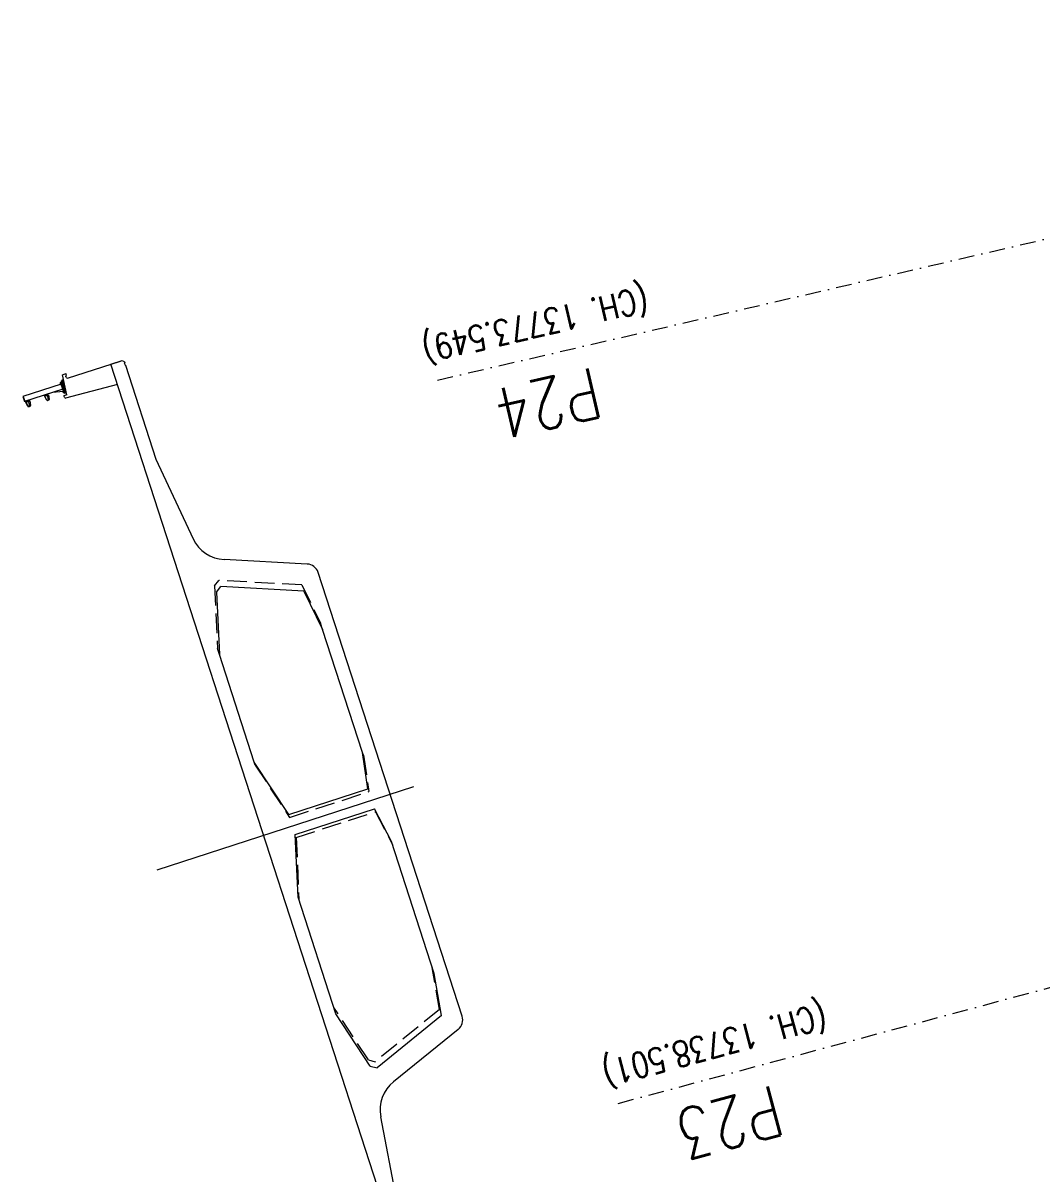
# Model space of a CAD drawing. Header units: millimetres. Extents: x 27228149 to 29012050, y 40856015 to 42918728.
# Drawn here: x 27300039 to 27350598, y 42481268 to 42538380 of the extents above; entities that cross this region are included whole.
import ezdxf
from ezdxf.enums import TextEntityAlignment as Align

# ---------------------------------------------------------------- set-up
doc = ezdxf.new("R2010")
doc.units = ezdxf.units.MM
doc.header["$LTSCALE"] = 0.05
doc.linetypes.add('DGN Style 3', pattern=[27349.722329, 19535.51595, -7814.20638])
doc.linetypes.add('DGN Style 4', pattern=[31276.361035, 15628.41276, -7814.20638, 19.535516, -7814.20638])
for name, color, linetype, lineweight in [('S-_ANOTCHNG_T-', 7, 'Continuous', 13), ('S-_ANOTMTLE_A-', 4, 'Continuous', 40), ('S-_DET----_E-', 1, 'Continuous', 0), ('S-_GRIDLINE_E- Adjusted', 6, 'DGN Style 4', 0)]:
    doc.layers.add(name, color=color, linetype=linetype, lineweight=lineweight)
doc.styles.add('500T5', font='romans.shx', dxfattribs={"width": 0.8, "height": 2.5})

msp = doc.modelspace()

# ---------------------------------------------------------------- linework, layer by layer
at = {"layer": 'S-_DET----_E-'}
for p, q in [((27302245, 42520738.5), (27304878.4, 42521592.7)), ((27304402.9, 42521438.4), (27304959.4, 42521618.9)), ((27319490.5, 42474924.2), (27304402.9, 42521438.4)), ((27304959.4, 42521618.9), (27305072.7, 42521561.1)), ((27305072, 42521466.2), (27305091.2, 42521504)), ((27305072, 42521466.2), (27305090.5, 42521409.1)), ((27305072.7, 42521561.1), (27305091.2, 42521504)), ((27305090.5, 42521409.1), (27305128.3, 42521389.9)), ((27305128.3, 42521389.9), (27306643.4, 42516718.7)), ((27301977.3, 42520651.6), (27302051, 42520675.5)), ((27302216.2, 42519915.2), (27301977.3, 42520651.6)), ((27301999.7, 42520911.2), (27302171, 42520966.8)), ((27302216.2, 42519915.2), (27301999.7, 42520911.2)), ((27302169.8, 42520824.5), (27302198.7, 42520881.2)), ((27302188.3, 42520767.4), (27302169.8, 42520824.5)), ((27302198.7, 42520881.2), (27302171, 42520966.8)), ((27302188.3, 42520767.4), (27302245, 42520738.5)), ((27301939.5, 42520439.7), (27300038.6, 42519823.4)), ((27302019.9, 42520191.9), (27300118.9, 42519575.5)), ((27302056, 42520080.3), (27301511.2, 42520026.9)), ((27301885.7, 42520487.2), (27301909.8, 42520495)), ((27301886, 42520477.9), (27301902.5, 42520426.9)), ((27301891.2, 42520470.2), (27301915.3, 42520478)), ((27301902.2, 42520436.2), (27301926.3, 42520444)), ((27301907.4, 42520538.8), (27301963.6, 42520557.1)), ((27302084.2, 42519993.6), (27301907.4, 42520538.8)), ((27301907.8, 42520419.2), (27301931.8, 42520427)), ((27301914.5, 42520498.7), (27301909.1, 42520496.9)), ((27301909.1, 42520496.9), (27301909.8, 42520495)), ((27301909.8, 42520495), (27301931.8, 42520427)), ((27301919.4, 42520501.7), (27301914.1, 42520499.9)), ((27301938.2, 42520425.6), (27301914.1, 42520499.9)), ((27301932.4, 42520425.1), (27301931.8, 42520427)), ((27301937.8, 42520426.8), (27301932.4, 42520425.1)), ((27301943.6, 42520427.3), (27301938.2, 42520425.6)), ((27301987.6, 42520619.8), (27301947.5, 42520606.8)), ((27302148.4, 42519987.2), (27301947.5, 42520606.8)), ((27302188.6, 42520000.2), (27301987.6, 42520619.8)), ((27302014.3, 42520090.7), (27302038.4, 42520098.5)), ((27302014.6, 42520081.4), (27302031.2, 42520030.4)), ((27302019.8, 42520073.7), (27302043.9, 42520081.5)), ((27302043.1, 42520102.2), (27302037.8, 42520100.4)), ((27302037.8, 42520100.4), (27302038.4, 42520098.5)), ((27302038.4, 42520098.5), (27302060.4, 42520030.5)), ((27302048.1, 42520105.1), (27302042.7, 42520103.4)), ((27302066.8, 42520029), (27302042.7, 42520103.4)), ((27304729.3, 42520432.2), (27302146.3, 42519741.5)), ((27300038.6, 42519823.4), (27300118.9, 42519575.5)), ((27300049.3, 42519826.8), (27300129.6, 42519579)), ((27300176.5, 42519553.1), (27300166, 42519585.4)), ((27300169.8, 42519592.1), (27300182.5, 42519596.2)), ((27300282.6, 42519341.9), (27300176.5, 42519553.1)), ((27300177.8, 42519582.3), (27300186.1, 42519585)), ((27300183.8, 42519563.7), (27300177.8, 42519582.3)), ((27300183.8, 42519563.7), (27300231.2, 42519579.1)), ((27300187.1, 42519586.7), (27300184.3, 42519595.4)), ((27300290.8, 42519345.8), (27300188, 42519550.6)), ((27300191.4, 42519558), (27300251.5, 42519577.4)), ((27300215.2, 42519595.8), (27300212.4, 42519604.5)), ((27300226, 42519610.3), (27300213.3, 42519606.1)), ((27300225.2, 42519597.7), (27300216.9, 42519595)), ((27300231.2, 42519579.1), (27300225.2, 42519597.7)), ((27300241, 42519582.3), (27300233, 42519607)), ((27300241, 42519582.3), (27300274.8, 42519593.2)), ((27300251.5, 42519577.4), (27300260, 42519572.5)), ((27300261.2, 42519572.4), (27300300.1, 42519585)), ((27300276.1, 42519592.5), (27300274.8, 42519593.2)), ((27300276.1, 42519592.5), (27300276.9, 42519593.9)), ((27300276.9, 42519593.9), (27300310.6, 42519604.8)), ((27300301, 42519585.7), (27300305, 42519594.8)), ((27300310.6, 42519604.8), (27300302.6, 42519629.6)), ((27300302.6, 42519629.6), (27300359.6, 42519338.6)), ((27300305, 42519594.8), (27300365, 42519614.2)), ((27300372.2, 42519610.3), (27300408.9, 42519384)), ((27301113.6, 42519857), (27301103.1, 42519889.2)), ((27301106.9, 42519895.9), (27301119.6, 42519900)), ((27301219.7, 42519645.7), (27301113.6, 42519857)), ((27301114.9, 42519886.2), (27301123.2, 42519888.8)), ((27301120.9, 42519867.6), (27301114.9, 42519886.2)), ((27301120.9, 42519867.6), (27301168.3, 42519882.9)), ((27301124.1, 42519890.5), (27301121.3, 42519899.2)), ((27301227.9, 42519649.6), (27301125, 42519854.4)), ((27301128.5, 42519861.8), (27301188.5, 42519881.2)), ((27301152.3, 42519899.6), (27301149.5, 42519908.3)), ((27301163.1, 42519914.1), (27301150.4, 42519910)), ((27301162.3, 42519901.5), (27301154, 42519898.8)), ((27301168.3, 42519882.9), (27301162.3, 42519901.5)), ((27301178.1, 42519886.1), (27301170.1, 42519910.9)), ((27301178.1, 42519886.1), (27301211.8, 42519897)), ((27301188.5, 42519881.2), (27301197.1, 42519876.3)), ((27301198.3, 42519876.2), (27301237.2, 42519888.8)), ((27301213.2, 42519896.4), (27301211.8, 42519897)), ((27301213.2, 42519896.4), (27301214, 42519897.7)), ((27301214, 42519897.7), (27301247.7, 42519908.6)), ((27301238.1, 42519889.6), (27301242.1, 42519898.6)), ((27301247.7, 42519908.6), (27301239.7, 42519933.4)), ((27301239.7, 42519933.4), (27301296.6, 42519642.4)), ((27301242.1, 42519898.6), (27301302.1, 42519918)), ((27301257.1, 42519638.5), (27301266.2, 42519641.4)), ((27301259.7, 42519630.4), (27301294.5, 42519641.7)), ((27301271.2, 42519647.6), (27301266.2, 42519641.4)), ((27301271.9, 42519648.1), (27301311.2, 42519660.8)), ((27301295.3, 42519643), (27301294.5, 42519641.7)), ((27301295.3, 42519643), (27301296.6, 42519642.4)), ((27301309.2, 42519914.1), (27301346, 42519687.9)), ((27301312.1, 42519660.8), (27301319.7, 42519658.8)), ((27301319.7, 42519658.8), (27301328.8, 42519661.7)), ((27302030.9, 42520039.7), (27302054.9, 42520047.5)), ((27302036.4, 42520022.7), (27302060.4, 42520030.5)), ((27302061.1, 42520028.5), (27302060.4, 42520030.5)), ((27302066.4, 42520030.3), (27302061.1, 42520028.5)), ((27302072.2, 42520030.8), (27302066.8, 42520029)), ((27302216.2, 42519915.2), (27302073.5, 42519868.9)), ((27302108.1, 42519762.3), (27302073.5, 42519868.9)), ((27302084.2, 42519993.6), (27302140.5, 42520011.8)), ((27302108.1, 42519762.3), (27302146.3, 42519741.5)), ((27302188.6, 42520000.2), (27302148.4, 42519987.2)), ((27300320.1, 42519334.7), (27300329.1, 42519337.6)), ((27300322.7, 42519326.6), (27300357.4, 42519337.9)), ((27300334.1, 42519343.8), (27300329.1, 42519337.6)), ((27300334.8, 42519344.3), (27300374.1, 42519357)), ((27300358.2, 42519339.2), (27300357.4, 42519337.9)), ((27300358.2, 42519339.2), (27300359.6, 42519338.6)), ((27300375, 42519357), (27300382.7, 42519355)), ((27300382.7, 42519355), (27300391.7, 42519357.9)), ((27306643.4, 42516718.7), (27308494.4, 42512766.7)), ((27314157, 42511511.6), (27310028.2, 42511732.7)), ((27321846.3, 42489052.4), (27314695.6, 42511097.5)), ((27309651.2, 42510121.9), (27309869.2, 42510389.3)), ((27313987.7, 42510168.7), (27309869.2, 42510389.3)), ((27309651.2, 42510121.9), (27309791.5, 42507013.5)), ((27313987.7, 42510168.7), (27314921, 42508263.7)), ((27316902.7, 42502154.3), (27314921, 42508263.7)), ((27311524.3, 42501671.2), (27309791.5, 42507013.5)), ((27317172.7, 42500349.5), (27316902.7, 42502154.3)), ((27313234.7, 42499072.2), (27311524.3, 42501671.2)), ((27306706, 42496323.7), (27319450.9, 42500457.7)), ((27313234.7, 42499072.2), (27317172.7, 42500349.5)), ((27313558.6, 42498073.4), (27317496.7, 42499350.7)), ((27318337.4, 42497731.1), (27317496.7, 42499350.7)), ((27313699.5, 42494965.2), (27313558.6, 42498073.4)), ((27320464.5, 42491173.2), (27318337.4, 42497731.1)), ((27315577.8, 42489174.5), (27313699.5, 42494965.2)), ((27320827.1, 42489083.1), (27320464.5, 42491173.2)), ((27317288.8, 42486575.6), (27315577.8, 42489174.5)), ((27320827.1, 42489083.1), (27317622.3, 42486487.1)), ((27321653.2, 42488401.1), (27318440.3, 42485798.5)), ((27317288.8, 42486575.6), (27317622.3, 42486487.1)), ((27318626.6, 42479775.1), (27317805.5, 42484061.1))]:
    msp.add_line(p, q, dxfattribs=at)
at = {"layer": 'S-_DET----_E-', "linetype": 'DGN Style 3', "lineweight": 0}
for p, q in [((27309552.1, 42510427.7), (27309770.1, 42510695.1)), ((27309552.1, 42510427.7), (27309692.3, 42507319.3)), ((27313888.5, 42510474.4), (27309770.1, 42510695.1)), ((27313888.5, 42510474.4), (27314821.8, 42508569.5)), ((27314921, 42508263.7), (27314821.8, 42508569.5)), ((27309791.5, 42507013.5), (27309692.3, 42507319.3)), ((27316949, 42502011.6), (27316902.7, 42502154.3)), ((27316949, 42502011.6), (27317219, 42500206.8)), ((27311570.6, 42501528.6), (27311524.3, 42501671.2)), ((27311570.6, 42501528.6), (27313280.9, 42498929.5)), ((27313280.9, 42498929.5), (27317219, 42500206.8)), ((27313604.9, 42497930.7), (27317542.9, 42499208.1)), ((27317542.9, 42499208.1), (27318383.7, 42497588.4)), ((27313604.9, 42497930.7), (27313745.8, 42494822.5)), ((27320727.9, 42489388.9), (27320365.4, 42491479)), ((27317189.7, 42486881.4), (27315478.6, 42489480.3)), ((27320727.9, 42489388.9), (27317523.1, 42486792.8)), ((27317189.7, 42486881.4), (27317523.1, 42486792.8))]:
    msp.add_line(p, q, dxfattribs=at)
at = {"layer": 'S-_DET----_E-'}
for centre, radius, start, end in [((27310124.4, 42513530.2), 1800, 205.09626, 266.93373), ((27314124.9, 42510912.4), 600, 17.97124, 86.93373), ((27321275.6, 42488867.3), 600, 309.00876, 17.97124), ((27319573.3, 42484399.8), 1800, 129.00876, 190.84623)]:
    msp.add_arc(centre, radius, start, end, dxfattribs=at)
for centre, major_axis, start_param, end_param in [((27301904.4, 42520483.9), (18.4, 6), 2.6178535, 3.6650481), ((27301964.1, 42520475), (69.8, 22.6), 2.8750885, 3.4078131), ((27301920.9, 42520432.9), (18.4, 6), 2.6178535, 3.6650481), ((27302033, 42520087.3), (18.4, 6), 2.6178535, 3.6650481), ((27302092.7, 42520078.5), (69.8, 22.6), 2.8750885, 3.4078131), ((27300171.4, 42519587.1), (5.35, 1.74), 1.5703498, 3.1411461), ((27300182.9, 42519594.9), (1.34, 0.43), -0.0004465, 1.5703498), ((27300185.7, 42519586.3), (1.34, 0.43), -1.5712429, -0.0004465), ((27300193, 42519553), (5.35, 1.74), 1.5703498, 3.2822031), ((27300213.7, 42519604.9), (1.34, 0.43), 1.5703498, 3.1411461), ((27300216.5, 42519596.2), (1.34, 0.43), 3.1411461, 4.7119424), ((27300227.6, 42519605.3), (5.35, 1.74), -0.0004465, 1.5703498), ((27300260.8, 42519573.6), (1.34, 0.43), -2.4473009, -1.5712429), ((27300299.7, 42519586.2), (1.34, 0.43), -1.5712429, -0.6951848), ((27300366.6, 42519609.3), (5.35, 1.74), -0.1415035, 1.5703498), ((27301108.5, 42519890.9), (5.35, 1.74), 1.5703498, 3.1411461), ((27301120, 42519898.8), (1.34, 0.43), -0.0004465, 1.5703498), ((27301122.8, 42519890.1), (1.34, 0.43), -1.5712429, -0.0004465), ((27301130.1, 42519856.8), (5.35, 1.74), 1.5703498, 3.2822031), ((27301150.8, 42519908.7), (1.34, 0.43), 1.5703498, 3.1411461), ((27301153.6, 42519900.1), (1.34, 0.43), 3.1411461, 4.7119424), ((27301164.7, 42519909.1), (5.35, 1.74), -0.0004465, 1.5703498), ((27301197.9, 42519877.4), (1.34, 0.43), -2.4473009, -1.5712429), ((27301250.1, 42519660.2), (32.1, 10.4), -3.0009822, -1.5712429), ((27301250.1, 42519660.2), (23.4, 7.6), -3.0009822, -1.5712429), ((27301236.8, 42519890), (1.34, 0.43), -1.5712429, -0.6951848), ((27301272.3, 42519646.8), (1.34, 0.43), 1.5703498, 2.1810757), ((27301303.7, 42519913.1), (5.35, 1.74), -0.1415035, 1.5703498), ((27301311.6, 42519659.6), (1.34, 0.43), 0.9596238, 1.5703498), ((27301321.8, 42519683.4), (23.4, 7.6), -1.5712429, -0.1415035), ((27302049.5, 42520036.3), (18.4, 6), 2.6178535, 3.6650481), ((27300313, 42519356.4), (32.1, 10.4), -3.0009822, -1.5712429), ((27300313, 42519356.4), (23.4, 7.6), -3.0009822, -1.5712429), ((27300335.2, 42519343), (1.34, 0.43), 1.5703498, 2.1810757), ((27300374.5, 42519355.8), (1.34, 0.43), 0.9596238, 1.5703498), ((27300384.7, 42519379.6), (23.4, 7.6), -1.5712429, -0.1415035)]:
    msp.add_ellipse(centre, major_axis=major_axis, ratio=0.9256798, start_param=start_param, end_param=end_param, dxfattribs=at)
at = {"layer": 'S-_GRIDLINE_E- Adjusted'}
for p, q in [((27320621.4, 42520645.2), (27397096.9, 42538380.3)), ((27329602.7, 42484727.2), (27405843.5, 42505198.9))]:
    msp.add_line(p, q, dxfattribs=at)

# ---------------------------------------------------------------- texts
at = {"layer": 'S-_ANOTCHNG_T-', "style": '500T5', "width": 0.8}
for s, rotation, p in [('(CH. 13773.549)', 193.0564, (27331204.4, 42524096.4)), ('(CH. 13738.501)', 195.0302, (27340083.3, 42488518.5))]:
    msp.add_text(s, height=1250, rotation=rotation, dxfattribs=at).set_placement(p, align=Align.TOP_LEFT)
at = {"layer": 'S-_ANOTMTLE_A-', "linetype": 'Continuous', "style": '500T5', "width": 0.8}
for s, rotation, p in [('P24', 193.0564, (27328957, 42518869.3)), ('P23', 195.0302, (27337994.5, 42483239.4))]:
    msp.add_text(s, height=2500, rotation=rotation, dxfattribs=at).set_placement(p, align=Align.TOP_LEFT)

doc.saveas('drawing.dxf')
